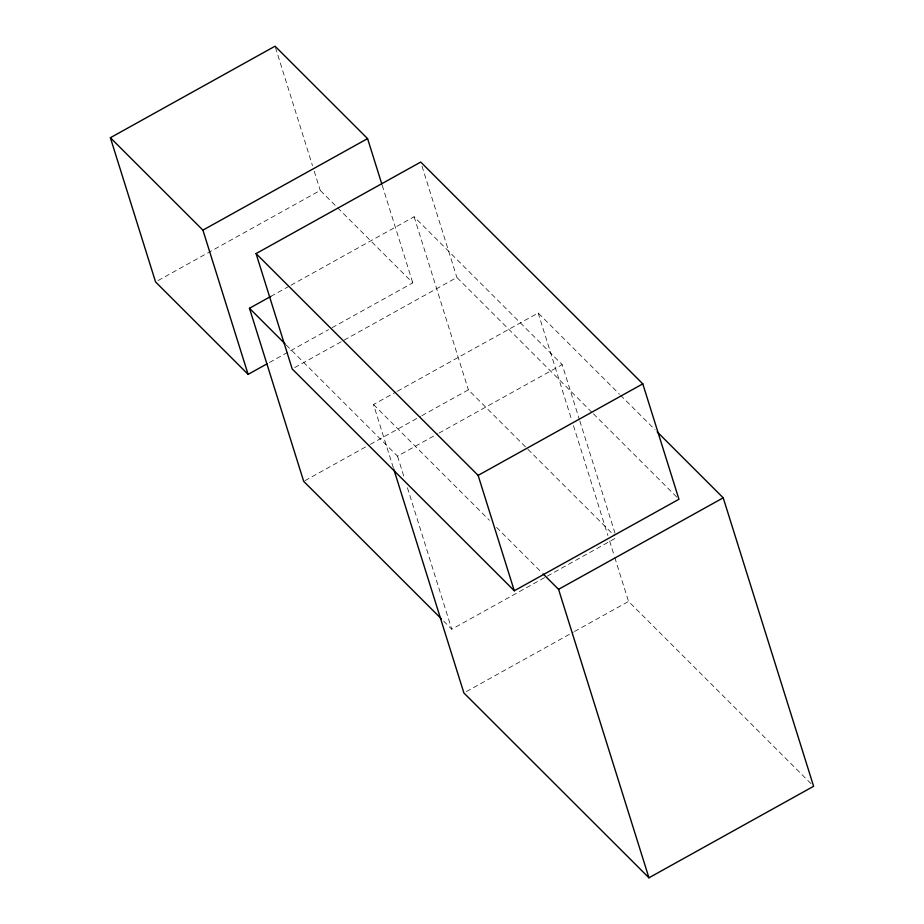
<?xml version="1.0" encoding="UTF-8"?>
<svg xmlns="http://www.w3.org/2000/svg" width="924" height="924" viewBox="0 0 924 924"><rect width="100%" height="100%" fill="white"/><g stroke="black" fill="none" stroke-linecap="round" stroke-linejoin="round"><path stroke-width="0.69" stroke-dasharray="4.62 3.46" d="M158.096 280.55L320.247 190.425L412.774 282.848L329.81 328.956M270.836 296.396L289.686 285.92M290.945 285.227L414.125 216.759L562.173 364.622L579.394 419.565M269.485 362.485L328.563 329.649M294.733 367.579L456.883 277.454L592.365 412.774M393.301 467.694L373.492 404.516L396.119 391.938M397.378 391.233L538.161 312.993L619.507 394.236M304.966 480.653L369.069 445.022M370.328 444.329L420.605 416.377M421.864 415.684L468.364 389.836L614.379 535.654M286.221 344.987L397.516 456.144L437.733 433.783M438.992 433.09L562.173 364.622M443.589 621.055L451.755 629.221L546.026 576.819M547.285 576.126L616.412 537.699M466.412 691.568L573.25 632.189M574.509 631.485L628.563 601.443L812.6 785.261M620.524 395.253L655.093 429.776M593.381 413.79L677.939 498.232M373.492 404.516L489.408 520.281M496.534 527.396L542.284 573.099M579.833 420.94L615.557 534.95M538.161 312.993L571.737 420.131M573.457 425.629L607.9 535.516M609.621 541.014L614.356 556.121M614.783 557.495L628.563 601.443M422.014 166.193L456.883 277.454M414.125 216.759L468.364 389.836M382.213 185.32L412.774 282.848M275.479 47.574L312.497 165.708M314.218 171.194L320.247 190.425M397.516 456.144L404.4 478.124M407.415 487.733L451.755 629.221"/><path stroke-width="1.39" d="M266.967 363.883L248.117 374.37L155.578 281.947L110.383 137.722L275.052 46.2L367.579 138.612L381.785 183.945M110.383 137.722L202.91 230.134L367.579 138.612M256.063 253.592L420.72 162.07L642.792 383.864L678.955 499.249L514.287 590.771L292.215 368.976L256.063 253.592L478.135 475.386L514.287 590.771M441.545 619.022L303.707 481.358L249.468 308.281L270.836 296.396M478.135 475.386L642.792 383.864M543.3 574.104L558.558 589.339L723.215 497.828L813.617 786.278L648.948 877.8L463.894 692.965L393.728 469.069M657.126 431.808L723.215 497.828M249.468 308.281L285.204 343.971M558.558 589.339L648.948 877.8M202.91 230.134L248.117 374.37"/></g></svg>
